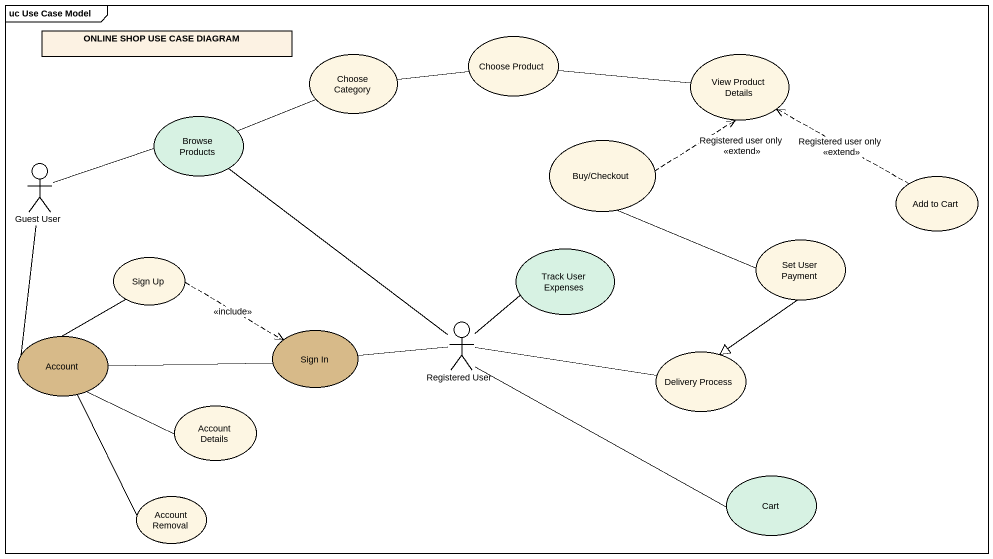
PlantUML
@startuml
mainframe uc Use Case Model
rectangle "ONLINE SHOP USE CASE DIAGRAM" as ONLINE_SHOP_USE_CASE_DIAGRAM #FCF2E3
usecase "Choose Category" as Choose_Category
usecase "Choose Product" as Choose_Product
usecase "View Product Details" as View_Product_Details
usecase "Browse Products" as Browse_Products #D7F2E3
usecase "Buy/Checkout" as Buy_Checkout
actor "Guest User" as Guest_User
usecase "Add to Cart" as Add_to_Cart
usecase "Sign Up" as Sign_Up
usecase "Track User Expenses" as Track_User_Expenses #D7F2E3
usecase "Set User Payment" as Set_User_Payment
usecase Account #D7BA89
usecase "Sign In" as Sign_In #D7BA89
actor "Registered User" as Registered_User
usecase "Delivery Process" as Delivery_Process
usecase "Account Details" as Account_Details
usecase Cart #D7F2E3
usecase "Account Removal" as Account_Removal
Choose_Category -right- Choose_Product
Choose_Product -right- View_Product_Details
Browse_Products -right- Choose_Category
Buy_Checkout .up.> View_Product_Details : Registered user only\n<<extend>>
Buy_Checkout -right- Set_User_Payment
Guest_User -right- Browse_Products
Guest_User -- Account
Add_to_Cart .left.> View_Product_Details : Registered user only\n<<extend>>
Sign_Up .right.> Sign_In : <<include>>
Set_User_Payment --|> Delivery_Process
Account -up- Sign_Up
Account -right- Sign_In
Account -right- Account_Details
Account -- Account_Removal
Sign_In -right- Registered_User
Registered_User -up- Browse_Products
Registered_User -up- Track_User_Expenses
Registered_User -right- Delivery_Process
Registered_User -right- Cart
@enduml
